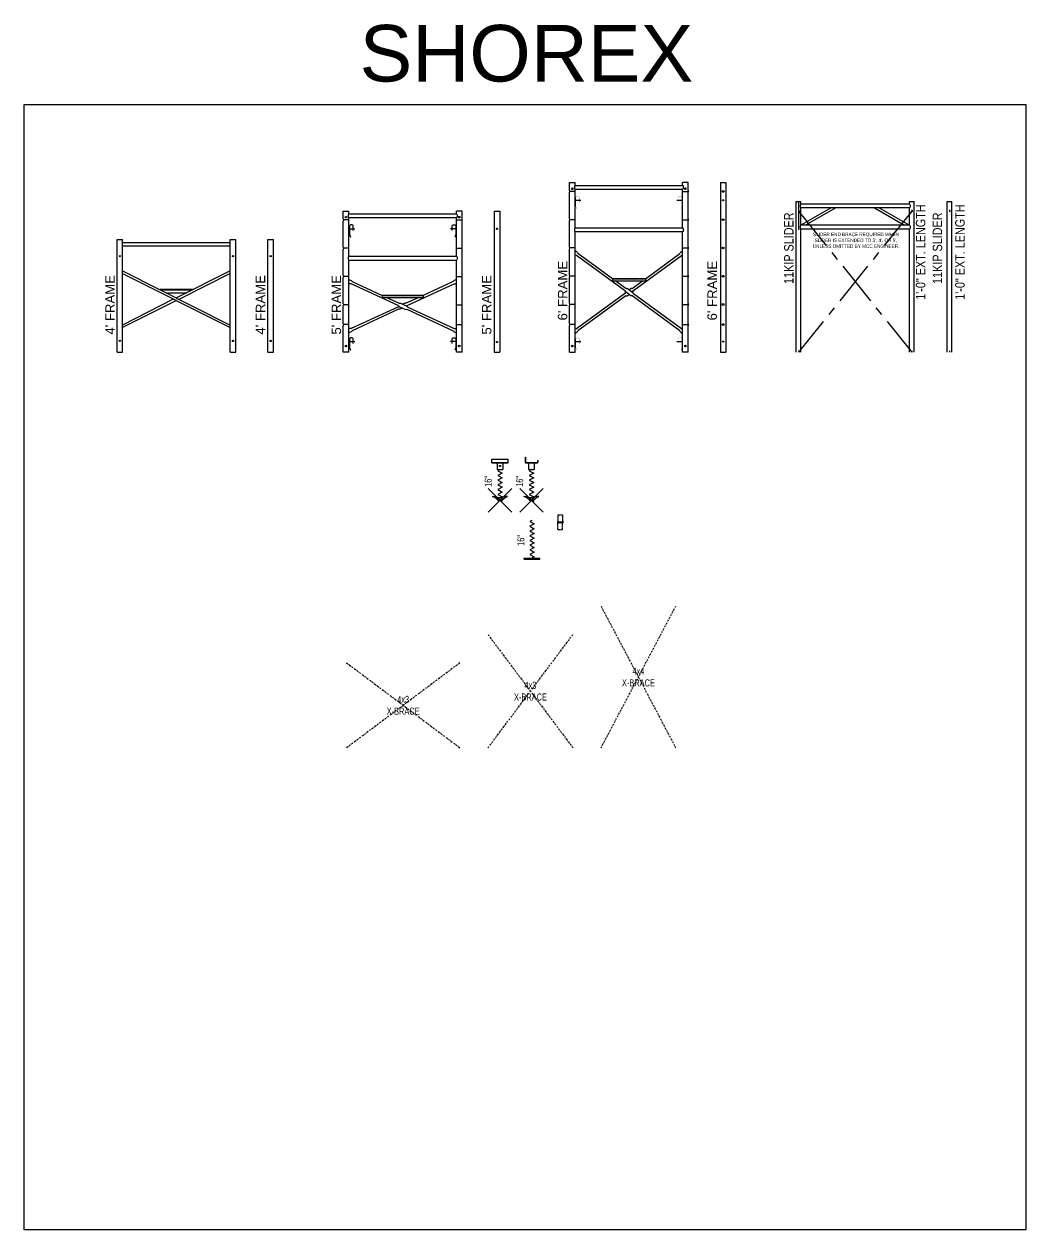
# Model space of a CAD drawing. Header units: inches. Extents: x 2832 to 8547, y -592 to 860.
# Drawn here: x 6928 to 7353, y 348 to 860 of the extents above; entities that cross this region are included whole.
import ezdxf

# ---------------------------------------------------------------- set-up
doc = ezdxf.new("R2010")
doc.units = ezdxf.units.IN
doc.header["$LTSCALE"] = 5
doc.header["$MEASUREMENT"] = 0
doc.header["$PDMODE"] = 3
doc.header["$PDSIZE"] = 5
for name, pattern in [('CENTER', [2, 1.25, -0.25, 0.25, -0.25]), ('DASHDOT', [1, 0.5, -0.25, 0, -0.25]), ('HIDDEN', [0.375, 0.25, -0.125])]:
    doc.linetypes.add(name, pattern=pattern)
doc.layers.add('BlueHidden', color=5, linetype='HIDDEN')
doc.layers.add('FORM', color=5, linetype='Continuous')
doc.layers.add('PAPER', color=50, linetype='Continuous', plot=False)
doc.styles.add('ARIAL Variable', font='arial.ttf', dxfattribs={"width": 0.75})
doc.styles.add('S', font='arial.ttf', dxfattribs={"height": 2})
doc.styles.add('VBA_txt', font='arial.ttf', dxfattribs={"height": 2})
doc.styles.add('VBA_txt_narrow', font='ARIALN.TTF', dxfattribs={"height": 2})
doc.dimstyles.new('outlines', dxfattribs={"dimscale": 0, "dimtxt": 2, "dimasz": 1.5, "dimexe": 1, "dimexo": 1, "dimgap": 0, "dimtad": 0, "dimdec": 4, "dimrnd": 0.125, "dimzin": 3, "dimdsep": 46, "dimlunit": 4, "dimtxsty": 'S', "dimblk": 'ARCHTICK', "dimcen": 0.0625, "dimclrd": 154, "dimclre": 153, "dimclrt": 154, "dimadec": 0, "dimazin": 0, "dimtfac": 1, "dimtdec": 4, "dimtofl": 0, "dimtmove": 0, "dimatfit": 3, "dimfxl": 1, "dimtolj": 1, "dimtzin": 0, "dimarcsym": 0})
doc.dimstyles.new('OUTLINES ANNO', dxfattribs={"dimtxt": 0.125, "dimasz": 0.125, "dimexe": 0.0625, "dimexo": 0.0625, "dimgap": 0, "dimtad": 0, "dimdec": 4, "dimrnd": 0.125, "dimzin": 3, "dimdsep": 46, "dimlunit": 4, "dimtxsty": 'ARIAL Variable', "dimblk": 'ARCHTICK', "dimcen": 0.03125, "dimclrd": 154, "dimclre": 153, "dimclrt": 154, "dimadec": 0, "dimazin": 0, "dimtfac": 1, "dimtdec": 4, "dimtofl": 0, "dimtmove": 0, "dimatfit": 3, "dimfxl": 1, "dimtolj": 1, "dimtzin": 0, "dimarcsym": 0})
doc.dimstyles.new('VBA_Dimstyle', dxfattribs={"dimtxt": 2, "dimasz": 1.5, "dimexe": 1, "dimexo": 1, "dimgap": 1, "dimtad": 0, "dimdec": 4, "dimrnd": 0.125, "dimzin": 3, "dimdsep": 46, "dimlunit": 4, "dimtxsty": 'VBA_txt', "dimblk": 'ARCHTICK', "dimcen": 0.09, "dimdle": 1, "dimclrd": 151, "dimclre": 150, "dimclrt": 150, "dimadec": 0, "dimazin": 0, "dimtfac": 1, "dimtdec": 4, "dimtofl": 0, "dimtmove": 0, "dimatfit": 3, "dimfxl": 1, "dimfrac": 1, "dimtolj": 1, "dimtzin": 0, "dimarcsym": 0})

# ---------------------------------------------------------------- blocks, each defined once
blk = doc.blocks.new('VBA_4FT_FRAME_11K_FV')
at = {"ltscale": 0.25}
for p, q in [((-1.19, 0), (-1.19, 47.88)), ((-1.19, 47.88), (1.19, 47.88)), ((1.19, 0), (1.19, 47.88)), ((1.19, 46.62), (46.81, 46.62)), ((46.81, 0), (46.81, 47.88)), ((46.81, 47.88), (49.19, 47.88)), ((49.19, 0), (49.19, 47.88)), ((1.19, 45.12), (46.81, 45.12)), ((1.19, 34.54), (46.81, 11.54)), ((1.19, 33.46), (46.81, 10.46)), ((46.81, 34.54), (24, 23.04)), ((46.81, 33.46), (25.35, 22.5)), ((17.13, 26.75), (30.87, 26.75)), ((17.13, 26.75), (17.13, 26.5)), ((17.13, 26.5), (30.87, 26.5)), ((30.87, 26.75), (30.87, 26.5)), ((22.65, 22.5), (1.19, 11.54)), ((24, 21.96), (1.19, 10.46)), ((19.61, 25.25), (28.39, 25.25)), ((-1.19, 0), (1.19, 0)), ((46.81, 0), (49.19, 0))]:
    blk.add_line(p, q, dxfattribs=at)
for centre in [(0, 40.81), (48, 40.81), (0, 4.81), (48, 4.81)]:
    blk.add_circle(centre, 0.25, dxfattribs=at)
at = {"insert": (-6.15, 7.5), "char_height": 4, "width": 48.25, "attachment_point": 1, "rotation": 90, "style": 'VBA_txt'}
blk.add_mtext("4' FRAME", dxfattribs=at)
blk = doc.blocks.new('VBA_4FT_FRAME_11K_SV')
at = {"ltscale": 0.25}
for p, q in [((-1.19, 0), (-1.19, 47.88)), ((-1.19, 47.88), (1.19, 47.88)), ((1.19, 0), (1.19, 47.88)), ((-1.19, 0), (1.19, 0))]:
    blk.add_line(p, q, dxfattribs=at)
for centre in [(0, 40.81), (0, 4.81)]:
    blk.add_circle(centre, 0.25, dxfattribs=at)
at = {"insert": (-6.34, 7.5), "char_height": 4, "width": 48.25, "attachment_point": 1, "rotation": 90, "style": 'VBA_txt'}
blk.add_mtext("4' FRAME", dxfattribs=at)
blk = doc.blocks.new('VBA_5FT_FRAME_11K_FV')
at = {"color": 0}
for p, q in [((-1.19, 59.87), (1.19, 59.87)), ((-1.19, 56.56), (-1.19, 59.87)), ((1.19, 58.75), (1.19, 59.87)), ((1.19, 58.75), (46.81, 58.75)), ((1.19, 57.12), (46.81, 57.12)), ((1.19, 40.75), (1.19, 57.12)), ((46.81, 58.75), (46.81, 59.87)), ((49.19, 59.87), (46.81, 59.87)), ((46.81, 40.75), (46.81, 57.12)), ((49.19, 56.56), (49.19, 59.87)), ((-1.19, 44.56), (-1.19, 55.81)), ((1.19, 56.19), (-1.13, 56.19)), ((46.81, 56.19), (49.13, 56.19)), ((49.19, 44.56), (49.19, 55.81)), ((-1.19, 32.56), (-1.19, 43.81)), ((1.19, 44.19), (-1.13, 44.19)), ((46.81, 44.19), (49.13, 44.19)), ((49.19, 32.56), (49.19, 43.81)), ((1.19, 40.75), (46.81, 40.75)), ((1.19, 39.12), (46.81, 39.12)), ((1.19, 0), (1.19, 39.12)), ((46.81, 0), (46.81, 39.12)), ((-1.19, 20.56), (-1.19, 31.81)), ((1.19, 32.19), (-1.13, 32.19)), ((46.81, 32.19), (49.13, 32.19)), ((49.19, 20.56), (49.19, 31.81)), ((15.28, 24.26), (15.28, 23.26)), ((15.28, 24.26), (32.72, 24.26)), ((15.28, 24.14), (32.72, 24.14)), ((15.28, 23.26), (32.72, 23.26)), ((32.72, 24.26), (32.72, 23.26)), ((-1.19, 12.13), (-1.19, 19.81)), ((1.19, 20.19), (-1.13, 20.19)), ((46.81, 20.19), (49.13, 20.19)), ((49.19, 12.13), (49.19, 19.81)), ((-1.19, 0), (-1.19, 11.38)), ((1.19, 11.75), (-1.13, 11.75)), ((46.81, 11.75), (49.13, 11.75)), ((49.19, 0), (49.19, 11.38)), ((1.19, 0), (-1.19, 0)), ((49.19, 0), (46.81, 0))]:
    blk.add_line(p, q, dxfattribs=at)
for points in [[(1.19, 52.44), (3.69, 52.44)], [(46.81, 52.44), (44.31, 52.44)], [(1.19, 30.9), (2.18, 30.44), (2.53, 30.01), (15.28, 24.14)], [(46.81, 30.9), (45.82, 30.44), (45.47, 30.01), (32.72, 24.14)], [(22.09, 19.9), (2.11, 29.1), (1.55, 29.08), (1.19, 29.25)], [(25.7, 19.62), (25.93, 19.91), (45.89, 29.1), (46.45, 29.08), (46.81, 29.25)], [(17.18, 23.26), (22.5, 20.81), (23.06, 20.83), (25.79, 19.58), (26.14, 19.14), (45.89, 10.05), (46.45, 10.07), (46.81, 9.9)], [(30.82, 23.26), (25.51, 20.82), (24.96, 20.84), (24, 20.4)], [(22.31, 19.62), (22.23, 19.59), (21.88, 19.15), (2.11, 10.05), (1.55, 10.07), (1.19, 9.9)], [(24, 18.75), (22.86, 18.22), (22.3, 18.24), (2.53, 9.14), (2.18, 8.71), (1.19, 8.25)], [(22.09, 19.9), (22.44, 19.47), (25.16, 18.21), (25.72, 18.23), (45.47, 9.14), (45.82, 8.71), (46.81, 8.25)], [(1.19, 4.5), (3.69, 4.5)], [(46.81, 4.5), (44.31, 4.5)]]:
    blk.add_lwpolyline(points, dxfattribs=at)
for points in [[(3.02, 51.63), (3.02, 53.34, 1), (1.44, 53.34), (1.44, 49.94), (1.88, 48.89)], [(44.98, 51.63), (44.98, 53.34, -1), (46.56, 53.34), (46.56, 49.94), (46.12, 48.89)], [(3.02, 3.69), (3.02, 5.4, 1), (1.44, 5.4), (1.44, 2), (1.88, 0.95)], [(44.98, 3.69), (44.98, 5.4, -1), (46.56, 5.4), (46.56, 2), (46.12, 0.95)]]:
    blk.add_lwpolyline(points, format="xyb", dxfattribs=at)
for centre in [(-0.01, 57.31), (47.99, 57.31), (-0.01, 2.62), (47.99, 2.62)]:
    blk.add_circle(centre, 0.335, dxfattribs=at)
at = {"color": 0, "extrusion": (0, 0, -1)}
for centre, major_axis, ratio in [((-1.19, 56.19), (0, 0.375), 0.162041), ((46.81, 57.94), (0, 0.812), 0.395661), ((-1.19, 44.19), (0, 0.375), 0.162041), ((46.81, 39.94), (0, 0.812), 0.395661), ((-1.19, 32.19), (0, 0.375), 0.162041), ((-1.19, 20.19), (0, 0.375), 0.162041), ((-1.19, 11.75), (0, 0.375), 0.162041)]:
    blk.add_ellipse(centre, major_axis=major_axis, ratio=ratio, start_param=0, end_param=3.141593, dxfattribs=at)
at = {"color": 0}
for centre, major_axis, ratio in [((1.19, 57.94), (0, 0.812), 0.395661), ((49.19, 56.19), (0, 0.375), 0.162041), ((49.19, 44.19), (0, 0.375), 0.162041), ((1.19, 39.94), (0, 0.812), 0.395661), ((49.19, 32.19), (0, 0.375), 0.162041), ((49.19, 20.19), (0, 0.375), 0.162041), ((49.19, 11.75), (0, 0.375), 0.162041)]:
    blk.add_ellipse(centre, major_axis=major_axis, ratio=ratio, start_param=0, end_param=3.141593, dxfattribs=at)
at = {"color": 0, "insert": (-6.13, 7.5), "char_height": 4, "width": 48.25, "attachment_point": 1, "rotation": 90, "style": 'VBA_txt'}
blk.add_mtext("5' FRAME", dxfattribs=at)
blk = doc.blocks.new('VBA_5FT_FRAME_11K_SV')
at = {"color": 0, "ltscale": 0.25}
for p, q in [((-1.19, 59.88), (-1.19, 0)), ((-1.19, 59.88), (1.19, 59.88)), ((1.19, 59.88), (1.19, 0)), ((-1.19, 0), (1.19, 0))]:
    blk.add_line(p, q, dxfattribs=at)
for centre in [(0, 52.38), (0, 4.38)]:
    blk.add_circle(centre, 0.25, dxfattribs=at)
at = {"color": 0, "insert": (-6.34, 7.5), "char_height": 4, "width": 48.25, "attachment_point": 1, "rotation": 90, "style": 'VBA_txt'}
blk.add_mtext("5' FRAME", dxfattribs=at)
blk = doc.blocks.new('VBA_6FT_FRAME_11K_FV')
at = {"color": 0}
for p, q in [((-1.19, 68.62), (-1.19, 72)), ((-1.19, 72), (1.19, 72)), ((1.19, 70.81), (1.19, 72)), ((46.81, 70.81), (46.81, 72)), ((49.19, 72), (46.81, 72)), ((49.19, 68.62), (49.19, 72)), ((-1.19, 56.62), (-1.19, 67.87)), ((1.19, 68.25), (-1.13, 68.25)), ((1.19, 70.81), (46.81, 70.81)), ((1.19, 52.81), (1.19, 69.19)), ((1.19, 69.19), (46.81, 69.19)), ((46.81, 52.81), (46.81, 69.19)), ((46.81, 68.25), (49.13, 68.25)), ((49.19, 56.62), (49.19, 67.87)), ((-1.19, 44.62), (-1.19, 55.87)), ((1.19, 56.25), (-1.13, 56.25)), ((1.19, 52.81), (46.81, 52.81)), ((1.19, 0), (1.19, 51.19)), ((1.19, 51.19), (46.81, 51.19)), ((46.81, 56.25), (49.13, 56.25)), ((46.81, 0), (46.81, 51.19)), ((49.19, 44.62), (49.19, 55.87)), ((-1.19, 32.62), (-1.19, 43.87)), ((1.19, 44.25), (-1.13, 44.25)), ((2.07, 42.42), (1.19, 43.06)), ((1.74, 41.11), (1.19, 41.2)), ((22.09, 26.27), (1.74, 41.11)), ((2.07, 42.42), (2.33, 41.92)), ((17, 31.22), (2.33, 41.92)), ((25.91, 26.27), (46.26, 41.11)), ((31, 31.22), (45.67, 41.92)), ((45.93, 42.42), (45.67, 41.92)), ((45.93, 42.42), (46.81, 43.06)), ((46.26, 41.11), (46.81, 41.2)), ((46.81, 44.25), (49.13, 44.25)), ((49.19, 32.62), (49.19, 43.87)), ((-1.19, 20.62), (-1.19, 31.87)), ((1.19, 32.25), (-1.13, 32.25)), ((17, 31.35), (17, 30.35)), ((17, 31.35), (31, 31.35)), ((31, 31.35), (31, 30.35)), ((46.81, 32.25), (49.13, 32.25)), ((49.19, 20.62), (49.19, 31.87)), ((17, 30.35), (31, 30.35)), ((22.68, 27.08), (18.2, 30.35)), ((22.09, 26.27), (22.35, 25.78)), ((24.77, 24.01), (22.35, 25.78)), ((22.68, 27.08), (23.23, 26.99)), ((25.65, 25.22), (23.23, 26.99)), ((24, 26.43), (24.77, 26.99)), ((25.32, 27.08), (24.77, 26.99)), ((25.27, 25.5), (25.65, 25.78)), ((25.32, 27.08), (29.8, 30.35)), ((25.65, 25.78), (25.91, 26.27)), ((22.09, 24.73), (1.74, 9.89)), ((22.68, 23.92), (2.33, 9.08)), ((22.35, 25.22), (22.09, 24.73)), ((22.35, 25.22), (22.73, 25.5)), ((22.68, 23.92), (23.23, 24.01)), ((23.23, 24.01), (24, 24.57)), ((25.32, 23.92), (24.77, 24.01)), ((45.67, 9.08), (25.32, 23.92)), ((25.65, 25.22), (25.91, 24.73)), ((46.26, 9.89), (25.91, 24.73)), ((-1.19, 12.12), (-1.19, 19.87)), ((1.19, 20.25), (-1.13, 20.25)), ((46.81, 20.25), (49.13, 20.25)), ((49.19, 12.12), (49.19, 19.87)), ((-1.19, 0), (-1.19, 11.37)), ((1.19, 11.75), (-1.13, 11.75)), ((46.81, 11.75), (49.13, 11.75)), ((49.19, 0), (49.19, 11.37)), ((1.74, 9.89), (1.19, 9.8)), ((2.07, 8.58), (1.19, 7.94)), ((2.07, 8.58), (2.33, 9.08)), ((45.93, 8.58), (45.67, 9.08)), ((45.93, 8.58), (46.81, 7.94)), ((46.26, 9.89), (46.81, 9.8)), ((-1.19, 0), (1.19, 0)), ((49.19, 0), (46.81, 0))]:
    blk.add_line(p, q, dxfattribs=at)
at = {"color": 0, "linetype": 'HIDDEN', "ltscale": 0.25}
blk.add_line((17, 31.22), (31, 31.22), dxfattribs=at)
at = {"color": 0, "const_width": 0.5}
for points in [[(1.19, 64.5), (3.69, 64.5)], [(46.81, 64.5), (44.31, 64.5)], [(1.19, 4.5), (3.69, 4.5)], [(46.81, 4.5), (44.31, 4.5)]]:
    blk.add_lwpolyline(points, dxfattribs=at)
at = {"color": 0, "const_width": 0.1}
for points in [[(3.02, 63.69), (3.02, 65.4, 1), (1.44, 65.4), (1.44, 62), (1.88, 60.95)], [(44.98, 63.69), (44.98, 65.4, -1), (46.56, 65.4), (46.56, 62), (46.12, 60.95)], [(3.02, 3.69), (3.02, 5.4, 1), (1.44, 5.4), (1.44, 2), (1.88, 0.95)], [(44.98, 3.69), (44.98, 5.4, -1), (46.56, 5.4), (46.56, 2), (46.12, 0.95)]]:
    blk.add_lwpolyline(points, format="xyb", dxfattribs=at)
at = {"color": 0}
for centre in [(-0.01, 69.37), (47.99, 69.37), (-0.01, 2.62), (47.99, 2.62)]:
    blk.add_circle(centre, 0.335, dxfattribs=at)
at = {"color": 0, "extrusion": (0, 0, -1)}
for centre, major_axis, ratio in [((-1.19, 68.25), (0, 0.375), 0.162041), ((46.81, 70), (0, 0.812), 0.395661), ((-1.19, 56.25), (0, 0.375), 0.162041), ((46.81, 52), (0, 0.812), 0.395661), ((-1.19, 44.25), (0, 0.375), 0.162041), ((-1.19, 32.25), (0, 0.375), 0.162041), ((-1.19, 20.25), (0, 0.375), 0.162041), ((-1.19, 11.75), (0, 0.375), 0.162041)]:
    blk.add_ellipse(centre, major_axis=major_axis, ratio=ratio, start_param=0, end_param=3.141593, dxfattribs=at)
at = {"color": 0}
for centre, major_axis, ratio, start_param, end_param in [((1.19, 70), (0, 0.812), 0.395661, 0, 3.141593), ((49.19, 68.25), (0, 0.375), 0.162041, 0, 3.141593), ((49.19, 56.25), (0, 0.375), 0.162041, 0, 3.141593), ((1.19, 52), (0, 0.812), 0.395661, 0, 3.141593), ((49.19, 44.25), (0, 0.375), 0.162041, 0, 3.141593), ((49.19, 32.25), (0, 0.375), 0.162041, 0, 3.141593), ((49.19, 20.25), (0, 0.375), 0.162041, 0, 3.141593), ((49.19, 11.75), (0, -0.375), 0.162041, 3.141593, 6.283185)]:
    blk.add_ellipse(centre, major_axis=major_axis, ratio=ratio, start_param=start_param, end_param=end_param, dxfattribs=at)
at = {"color": 0, "insert": (-6.15, 13.5), "char_height": 4, "width": 48.25, "attachment_point": 1, "rotation": 90, "style": 'VBA_txt'}
blk.add_mtext("6' FRAME", dxfattribs=at)
blk = doc.blocks.new('VBA_6FT_FRAME_11K_SV')
at = {"ltscale": 0.25}
h = blk.add_hatch(color=0, dxfattribs=at)
edge = h.paths.add_edge_path()
edge.add_arc((0, 64.5), 0.25, 0, 360)
h = blk.add_hatch(color=0, dxfattribs=at)
edge = h.paths.add_edge_path()
edge.add_arc((0, 4.5), 0.25, 0, 360)
at = {"color": 0, "ltscale": 0.25}
for p, q in [((-1.19, 72), (-1.19, 0)), ((-1.19, 72), (1.19, 72)), ((1.19, 72), (1.19, 0)), ((-1.19, 0), (1.19, 0))]:
    blk.add_line(p, q, dxfattribs=at)
for centre, radius in [((0, 68.25), 0.375), ((0, 64.5), 0.25), ((0, 56.25), 0.375), ((0, 44.25), 0.375), ((0, 32.25), 0.375), ((0, 20.25), 0.375), ((0, 11.75), 0.375), ((0, 4.5), 0.25)]:
    blk.add_circle(centre, radius, dxfattribs=at)
at = {"color": 0, "insert": (-6.67, 13.5), "char_height": 4, "width": 48.25, "attachment_point": 1, "rotation": 90, "style": 'VBA_txt'}
blk.add_mtext("6' FRAME", dxfattribs=at)
blk = doc.blocks.new('*D730')
at = {"layer": 'DEFPOINTS', "color": 0, "transparency": 16777216}
for p in [(-8.79, 12), (0, 12), (0, -52)]:
    blk.add_point(p, dxfattribs=at)
at = {"layer": 'PAPER', "color": 2, "transparency": 16777216, "insert": (-8.79, -19.54), "char_height": 0.0625, "attachment_point": 5, "rotation": 90, "style": 'ARIAL Variable'}
blk.add_mtext('\\A1;{\\H0.1875x;5\'-4"}', dxfattribs=at)
blk = doc.blocks.new('_None')
blk = doc.blocks.new('*D749')
at = {"layer": 'DEFPOINTS', "color": 0, "transparency": 16777216}
for p in [(-1, 12), (50.52, 12), (0, 0)]:
    blk.add_point(p, dxfattribs=at)
at = {"layer": 'PAPER', "transparency": 16777216, "insert": (50.52, 6), "char_height": 2, "attachment_point": 5, "rotation": 90, "style": 'ARIAL Variable'}
blk.add_mtext('\\A1;{\\H0.0078125x;\\W0.55;1\'-0"\\H24x; }', dxfattribs=at)
blk = doc.blocks.new('*D751')
at = {"layer": 'DEFPOINTS', "color": 0, "transparency": 16777216}
for p in [(1, 12), (0, 0), (1.64, 0)]:
    blk.add_point(p, dxfattribs=at)
at = {"layer": 'PAPER', "color": 2, "transparency": 16777216, "insert": (1.64, 6), "char_height": 0.125, "attachment_point": 5, "rotation": 90, "style": 'ARIAL Variable'}
blk.add_mtext('\\A1;1\'-0"', dxfattribs=at)
blk = doc.blocks.new('_ARCHTICK')
at = {"color": 0, "linetype": 'ByBlock', "ltscale": 0.25, "const_width": 0.15}
blk.add_lwpolyline([(-0.5, -0.5), (0.5, 0.5)], dxfattribs=at)
blk = doc.blocks.new('VBA_FRAME_COUPLER')
at = {"color": 0, "ltscale": 0.25}
for p, q in [((-1.1875, 0.25), (1.1875, 0.25)), ((-1.1875, 0.25), (-1.1875, 0)), ((-1.1875, 0), (1.1875, 0)), ((1.1875, 0.25), (1.1875, 0))]:
    blk.add_line(p, q, dxfattribs=at)
at = {"color": 7, "linetype": 'HIDDEN', "ltscale": 0.1}
for p, q in [((-1, 3.25), (1, 3.25)), ((-1, 3.25), (-1, 0.25)), ((1, 3.25), (1, 0.25)), ((-1, -3), (-1, 0)), ((-1, -3), (1, -3)), ((1, -3), (1, 0))]:
    blk.add_line(p, q, dxfattribs=at)
blk = doc.blocks.new('*D781')
at = {"layer": 'DEFPOINTS', "color": 0, "transparency": 16777216}
for p in [(0, 0), (-4.69, 0), (0, -16)]:
    blk.add_point(p, dxfattribs=at)
at = {"color": 5, "transparency": 16777216, "insert": (-4.69, -8), "char_height": 2, "attachment_point": 5, "rotation": 90, "style": 'VBA_txt'}
blk.add_mtext('\\A1;{\\H1.5x;\\W0.75;16"}', dxfattribs=at)
blk = doc.blocks.new('*U746')
at = {"color": 0, "linetype": 'DASHDOT', "ltscale": 0.25}
for points in [[(0, 0), (36, 48)], [(0, 48), (36, 0)]]:
    blk.add_lwpolyline(points, dxfattribs=at)
at = {"color": 0, "transparency": 33554585, "insert": (18, 24), "char_height": 3, "attachment_point": 5, "style": 'ARIAL Variable'}
blk.add_mtext_dynamic_manual_height_columns('4x3\\PX-BRACE', width=19.77, gutter_width=0.625, heights=[0], dxfattribs=at)
blk = doc.blocks.new('*U747')
at = {"color": 0, "linetype": 'DASHDOT', "ltscale": 0.25}
for points in [[(0, 0), (31.625, 60)], [(0, 60), (31.625, 0)]]:
    blk.add_lwpolyline(points, dxfattribs=at)
at = {"color": 0, "transparency": 33554585, "insert": (15.8125, 30), "char_height": 3, "attachment_point": 5, "style": 'ARIAL Variable'}
blk.add_mtext_dynamic_manual_height_columns('4x4\\PX-BRACE', width=19.770044, gutter_width=0.625, heights=[0], dxfattribs=at)
blk = doc.blocks.new('*U783')
at = {"color": 0, "linetype": 'DASHDOT', "ltscale": 0.25}
for p, q in [((48, 36), (0, 0)), ((0, 36), (48, 0))]:
    blk.add_line(p, q, dxfattribs=at)
at = {"color": 0, "transparency": 33554585, "insert": (24, 18), "char_height": 3, "attachment_point": 5, "style": 'ARIAL Variable'}
blk.add_mtext_dynamic_manual_height_columns('4x3\\PX-BRACE', width=19.77, gutter_width=0.625, heights=[0], dxfattribs=at)
blk = doc.blocks.new('*D761')
at = {"layer": 'DEFPOINTS', "color": 0, "transparency": 16777216}
for p in [(-3.5, 16.01), (-1.02, 0), (-5, 0)]:
    blk.add_point(p, dxfattribs=at)
at = {"color": 5, "transparency": 16777216, "insert": (-5, 8.01), "char_height": 2, "attachment_point": 5, "rotation": 90, "style": 'VBA_txt'}
blk.add_mtext('\\A1;{\\H1.5x;\\W0.75;16"}', dxfattribs=at)
blk = doc.blocks.new('*D771')
at = {"layer": 'DEFPOINTS', "color": 0, "transparency": 16777216}
for p in [(-2.38, 16.01), (-1.02, 0), (-5, 0)]:
    blk.add_point(p, dxfattribs=at)
at = {"color": 5, "transparency": 16777216, "insert": (-5, 8.01), "char_height": 2, "attachment_point": 5, "rotation": 90, "style": 'VBA_txt'}
blk.add_mtext('\\A1;{\\H1.5x;\\W0.75;16"}', dxfattribs=at)
blk = doc.blocks.new('*U748')
at = {"color": 0, "ltscale": 0.25}
for p, q in [((-1, -52), (-1, 12)), ((-1, 12), (1, 12)), ((-1, 12), (1, 12)), ((-1, 12), (1, 12)), ((1, 10.875), (1, 12)), ((47, 10.875), (1, 10.875)), ((47, 12), (49, 12)), ((47, 10.875), (47, 12)), ((49, -52), (49, 12)), ((0, 8.40907), (0, 7.875)), ((0, 7.875), (0.5, 7.875)), ((13.77387, 9.25), (1, 1.875)), ((47, 9.25), (1, 9.25)), ((1, 1.875), (1, 9.25)), ((15.77387, 9.25), (3, 1.875)), ((32.22613, 9.25), (45, 1.875)), ((34.22613, 9.25), (47, 1.875)), ((47, 1.875), (47, 9.25)), ((48, 8.40907), (48, 7.875)), ((48, 7.875), (48.5, 7.875)), ((47, 1.875), (1, 1.875)), ((1, -52), (1, 0.25)), ((47, 0.25), (1, 0.25)), ((47, -52), (47, 0.25)), ((0, -51.45211), (0, -52)), ((48, -51.45211), (48, -52))]:
    blk.add_line(p, q, dxfattribs=at)
at = {"color": 0, "linetype": 'CENTER', "ltscale": 3}
for p, q in [((48, 7.875), (0, -52)), ((0, 7.875), (48, -52))]:
    blk.add_line(p, q, dxfattribs=at)
at = {"color": 0}
for centre in [(1, 10.0625), (1, 1.0625)]:
    blk.add_ellipse(centre, major_axis=(0, 0.8125), ratio=0.395661041, start_param=0, end_param=3.141592654, dxfattribs=at)
at = {"color": 0, "extrusion": (0, 0, -1)}
for centre in [(47, 10.0625), (47, 1.0625)]:
    blk.add_ellipse(centre, major_axis=(0, 0.8125), ratio=0.395661041, start_param=0, end_param=3.141592654, dxfattribs=at)
at = {"layer": 'PAPER', "color": 0}
blk.add_line((0, 12), (0, 0), dxfattribs=at)
at = {"color": 0, "insert": (49.7659, -31), "char_height": 4, "attachment_point": 1, "rotation": 90, "style": 'VBA_txt_narrow'}
blk.add_mtext_dynamic_manual_height_columns('\\pxt3; 1\'-0" EXT. LENGTH', width=41.3757639, gutter_width=0.625, heights=[0], dxfattribs=at)
at = {"color": 0, "insert": (-6.15102, -23), "char_height": 4, "width": 41.5270577, "attachment_point": 1, "rotation": 90, "style": 'VBA_txt_narrow'}
blk.add_mtext('11KIP SLIDER', dxfattribs=at)
at = {"color": 0, "insert": (9.63967, -1.23008), "char_height": 1.5, "attachment_point": 1, "style": 'ARIAL Variable'}
blk.add_mtext_dynamic_manual_height_columns("\\pxqc;SLIDER END BRACE REQUIRED WHEN SLIDER IS EXTENDED TO 3', 4', OR 5', UNLESS OMITTED BY MCC ENGINEER.", width=29.5229924, gutter_width=0.625, heights=[0], dxfattribs=at)
at = {"layer": 'PAPER', "color": 0}
for base, p1, p2, text, override, picture, middle, dimtype in [((-8.79129, 12), (0, -52), (0, 12), '{\\H0.1875x;<>}', {"dimtxt": 0.0625, "dimtxsty": 'ARIAL Variable', "dimblk1": 'None', "dimblk2": 'None', "dimsah": 1, "dimse1": 1, "dimse2": 1, "dimsd1": 1, "dimsd2": 1, "dimclrd": 2, "dimclre": 256, "dimclrt": 2, "dimlwd": 0}, '*D730', (-8.79129, -19.54178), 128), ((50.51962, 12), (0, 0), (-1, 12), '{\\H0.0078125x;\\W0.55;<>\\H24x; }', {"dimscale": 1, "dimjust": 2, "dimtoh": 1, "dimtxsty": 'ARIAL Variable', "dimblk1": 'None', "dimblk2": 'None', "dimsah": 1, "dimse1": 1, "dimse2": 1, "dimsd1": 1, "dimsd2": 1, "dimclrd": 256, "dimclrt": 256}, '*D749', (50.51962, 6), 160)]:
    dim = blk.add_linear_dim(base=base, p1=p1, p2=p2, angle=90, text=text, dimstyle='outlines', override=override, dxfattribs=at)
    dim.commit()
    dim.dimension.update_dxf_attribs({"geometry": picture, "text_midpoint": middle, "dimtype": dimtype})
blk = doc.blocks.new('*U750')
at = {"color": 0, "ltscale": 0.25}
for p, q in [((-1, -52), (-1, 12)), ((-1, 12), (1, 12)), ((-1, 12), (1, 12)), ((-1, 12), (1, 12)), ((1, -52), (1, 12)), ((0, 8.40907), (0, 7.875)), ((0, 7.875), (0.5, 7.875)), ((0, -51.45211), (0, -52))]:
    blk.add_line(p, q, dxfattribs=at)
at = {"color": 0, "insert": (2.46602, -31), "char_height": 4, "attachment_point": 1, "rotation": 90, "style": 'VBA_txt_narrow'}
blk.add_mtext_dynamic_manual_height_columns('\\pxt3; 1\'-0" EXT. LENGTH', width=42.3477653, gutter_width=0.625, heights=[0], dxfattribs=at)
at = {"color": 0, "insert": (-7.09472, -23), "char_height": 4, "width": 30.8239922, "attachment_point": 1, "rotation": 90, "style": 'VBA_txt_narrow'}
blk.add_mtext('11KIP SLIDER', dxfattribs=at)
at = {"layer": 'PAPER'}
dim = blk.add_linear_dim(base=(1.63645, 0), p1=(1, 12), p2=(0, 0), angle=90, dimstyle='OUTLINES ANNO', override={"dimse1": 1, "dimse2": 1, "dimsd1": 1, "dimsd2": 1, "dimclrt": 2}, dxfattribs=at)
dim.commit()
dim.dimension.update_dxf_attribs({"geometry": '*D751', "text_midpoint": (1.63645, 6)})
blk = doc.blocks.new('*U780')
at = {"color": 0, "ltscale": 0.25}
for p, q in [((0, 0.5), (-0.95, 0)), ((-0.95, 0), (0.95, -1)), ((0.95, -1), (-0.95, -2)), ((-0.95, -2), (0.95, -3)), ((0.95, -3), (-0.95, -4)), ((-0.95, -4), (0.95, -5)), ((0.95, -5), (-0.95, -6)), ((-0.95, -6), (0.95, -7)), ((0.95, -7), (-0.95, -8)), ((-0.95, -8), (0.95, -9)), ((0.95, -9), (-0.95, -10)), ((-0.95, -10), (0.95, -11)), ((0.95, -11), (-0.95, -12)), ((-0.95, -12), (0.95, -13)), ((0.95, -13), (-0.95, -14)), ((-0.95, -14), (0.95, -15)), ((0.95, -15), (0, -15.5)), ((-3.3125, -16), (-3.3125, -15.5)), ((-3.3125, -15.5), (3.3125, -15.5)), ((-3.3125, -16), (3.3125, -16)), ((3.3125, -16), (3.3125, -15.5))]:
    blk.add_line(p, q, dxfattribs=at)
at = {"color": 0}
dim = blk.add_linear_dim(base=(-4.69282, 0), p1=(0, -16), p2=(0, 0), angle=90, text='{\\H1.5x;\\W0.75;<>}', dimstyle='outlines', override={"dimscale": 1, "dimtxt": 3, "dimlunit": 5, "dimpost": '"', "dimtxsty": 'VBA_txt', "dimblk1": 'None', "dimblk2": 'None', "dimsah": 1, "dimse1": 1, "dimse2": 1, "dimsd1": 1, "dimsd2": 1, "dimclrt": 5, "dimtmove": 2}, dxfattribs=at)
dim.commit()
dim.dimension.update_dxf_attribs({"geometry": '*D781', "text_midpoint": (-4.69282, -8)})
blk = doc.blocks.new('*U760')
h = blk.add_hatch(color=0)
h.dxf.hatch_style = 1
edge = h.paths.add_edge_path()
edge.add_line((-0.75, 1.1927), (-2.0678, 1.6655))
edge.add_ellipse((-2.2366, 1.1949), major_axis=(-0.3536, 0.3536), ratio=1, start_angle=295.26311, end_angle=318.663085)
edge.add_line((-2.2686, 1.6939), (-3.1365, 1.6383))
edge.add_ellipse((-3.137, 1.5785), major_axis=(-0.0423, -0.0423), ratio=1, start_angle=224.518312, end_angle=360.724978)
edge.add_line((-3.1788, 1.5357), (-2.0981, 1.1797))
edge.add_ellipse((-2.3196, 0.7262), major_axis=(-0.3536, -0.3536), ratio=1, start_angle=183.366461, end_angle=206.766436, ccw=False)
edge.add_line((-1.9874, 1.0999), (-0.9767, 0.2015))
edge.add_line((-0.9767, 0.2015), (-1.0227, 0))
edge.add_line((-1.0227, 0), (1.0227, 0))
edge.add_line((1.0227, 0), (0.9767, 0.2015))
edge.add_line((0.9767, 0.2015), (2.0387, 1.1455))
edge.add_ellipse((2.3196, 0.7262), major_axis=(-0.3536, 0.3536), ratio=1, start_angle=333.233564, end_angle=356.633539, ccw=False)
edge.add_line((2.1632, 1.2011), (3.1788, 1.5357))
edge.add_ellipse((3.137, 1.5785), major_axis=(-0.0423, 0.0423), ratio=1, start_angle=179.275022, end_angle=315.481688)
edge.add_line((3.1365, 1.6383), (2.2686, 1.6939))
edge.add_ellipse((2.2366, 1.1949), major_axis=(-0.3536, -0.3536), ratio=1, start_angle=221.336915, end_angle=244.73689)
edge.add_line((2.0678, 1.6655), (0.75, 1.1927))
edge.add_line((0.75, 1.1927), (-0.75, 1.1927))
at = {"ltscale": 0.25}
for p, q in [((-3.5, 17.513), (3.5, 17.513)), ((-3.5, 15.8255), (-3.5, 17.513)), ((-3.5, 15.8255), (3.5, 15.8255)), ((-1.1875, 16.013), (-1.1875, 13.013)), ((1.1875, 16.013), (1.1875, 13.013)), ((3.5, 15.8255), (3.5, 17.513)), ((-1.1875, 13.013), (1.1875, 13.013)), ((0, 13.013), (-0.951, 12.5125)), ((-0.951, 12.5125), (0.951, 11.5115)), ((0.951, 11.5115), (-0.951, 10.5105)), ((-0.951, 10.5105), (0.951, 9.5095)), ((0.951, 9.5095), (-0.951, 8.5085)), ((-0.951, 8.5085), (0.951, 7.5075)), ((0.951, 7.5075), (-0.951, 6.5065)), ((-0.951, 6.5065), (0.951, 5.5055)), ((0.951, 5.5055), (-0.951, 4.5045)), ((-0.951, 4.5045), (0.951, 3.5035)), ((0.951, 3.5035), (-0.951, 2.5025)), ((-0.951, 2.5025), (0.951, 1.5015)), ((0.951, 1.5015), (-0.951, 0.5005)), ((-0.951, 0.5005), (0.951, -0.5005))]:
    blk.add_line(p, q, dxfattribs=at)
blk.add_line((-3.5, 16.013), (3.5, 16.013))
at = {"color": 0}
for p, q in [((-2.1632, 1.2011), (-3.1788, 1.5357)), ((-3.1365, 1.6383), (-2.2686, 1.6939)), ((-2.0678, 1.6655), (-0.75, 1.1927)), ((-0.9767, 0.2015), (-1.9874, 1.0999)), ((-0.9767, 0.2015), (-1.0227, 0)), ((-1.0227, 0), (1.0227, 0)), ((-0.75, 1.1927), (0.75, 1.1927)), ((2.0678, 1.6655), (0.75, 1.1927)), ((0.9767, 0.2015), (1.9874, 1.0999)), ((0.9767, 0.2015), (1.0227, 0)), ((2.1632, 1.2011), (3.1788, 1.5357)), ((3.1365, 1.6383), (2.2686, 1.6939))]:
    blk.add_line(p, q, dxfattribs=at)
at = {"ltscale": 0.25}
blk.add_circle((0, 14.513), 0.25, dxfattribs=at)
at = {"color": 0}
for centre, major_axis, start_param, end_param in [((-3.137, 1.5785), (-0.0423, -0.0423), 3.91858378, 6.29583856), ((-2.2366, 1.1949), (-0.3536, 0.3536), 5.15331343, 5.56172004), ((-2.3196, 0.7262), (-0.3536, -0.3536), 3.20034848, 3.60875509), ((2.3196, 0.7262), (-0.3536, 0.3536), 5.81602287, 6.22442948), ((2.2366, 1.1949), (-0.3536, -0.3536), 3.86305792, 4.27146453), ((3.137, 1.5785), (-0.0423, 0.0423), 3.1289394, 5.50619418)]:
    blk.add_ellipse(centre, major_axis=major_axis, ratio=1, start_param=start_param, end_param=end_param, dxfattribs=at)
blk.add_point((0, 0))
at = {"color": 5}
dim = blk.add_linear_dim(base=(-5, 0), p1=(-3.5, 16.013), p2=(-1.0227, 0), angle=90, text='{\\H1.5x;\\W0.75;<>}', dimstyle='VBA_Dimstyle', override={"dimtxt": 3, "dimasz": 0, "dimgap": 0, "dimdec": 3, "dimlunit": 5, "dimpost": '"', "dimblk1": 'None', "dimblk2": 'None', "dimsah": 1, "dimse1": 1, "dimse2": 1, "dimsd1": 1, "dimsd2": 1, "dimclrt": 5, "dimtofl": 1, "dimtmove": 2, "dimfrac": 0}, dxfattribs=at)
dim.commit()
dim.dimension.update_dxf_attribs({"geometry": '*D761', "text_midpoint": (-5, 8.0065)})
blk = doc.blocks.new('*U769')
h = blk.add_hatch(color=0)
h.dxf.hatch_style = 1
edge = h.paths.add_edge_path()
edge.add_line((-0.75, 1.1927), (-2.0678, 1.6655))
edge.add_ellipse((-2.2366, 1.1949), major_axis=(-0.3536, 0.3536), ratio=1, start_angle=295.26311, end_angle=318.663085)
edge.add_line((-2.2686, 1.6939), (-3.1365, 1.6383))
edge.add_ellipse((-3.137, 1.5785), major_axis=(-0.0423, -0.0423), ratio=1, start_angle=224.518312, end_angle=360.724978)
edge.add_line((-3.1788, 1.5357), (-2.0981, 1.1797))
edge.add_ellipse((-2.3196, 0.7262), major_axis=(-0.3536, -0.3536), ratio=1, start_angle=183.366461, end_angle=206.766436, ccw=False)
edge.add_line((-1.9874, 1.0999), (-0.9767, 0.2015))
edge.add_line((-0.9767, 0.2015), (-1.0227, 0))
edge.add_line((-1.0227, 0), (1.0227, 0))
edge.add_line((1.0227, 0), (0.9767, 0.2015))
edge.add_line((0.9767, 0.2015), (2.0387, 1.1455))
edge.add_ellipse((2.3196, 0.7262), major_axis=(-0.3536, 0.3536), ratio=1, start_angle=333.233564, end_angle=356.633539, ccw=False)
edge.add_line((2.1632, 1.2011), (3.1788, 1.5357))
edge.add_ellipse((3.137, 1.5785), major_axis=(-0.0423, 0.0423), ratio=1, start_angle=179.275022, end_angle=315.481688)
edge.add_line((3.1365, 1.6383), (2.2686, 1.6939))
edge.add_ellipse((2.2366, 1.1949), major_axis=(-0.3536, -0.3536), ratio=1, start_angle=221.336915, end_angle=244.73689)
edge.add_line((2.0678, 1.6655), (0.75, 1.1927))
edge.add_line((0.75, 1.1927), (-0.75, 1.1927))
at = {"ltscale": 0.25}
for p, q in [((-2.6875, 18.263), (-2.6875, 16.138)), ((-2.6875, 18.263), (-2.5, 18.263)), ((-2.5, 18.263), (-2.5, 16.138)), ((-2.375, 16.013), (2.375, 16.013)), ((-2.375, 15.8255), (2.375, 15.8255)), ((-1.1875, 15.8255), (-1.1875, 13.013)), ((1.1875, 15.8255), (1.1875, 13.013)), ((2.5, 16.8255), (2.6875, 16.8255)), ((2.5, 16.8255), (2.5, 16.138)), ((2.6875, 16.8255), (2.6875, 16.138)), ((-1.1875, 13.013), (1.1875, 13.013)), ((0, 13.013), (-0.951, 12.5125)), ((-0.951, 12.5125), (0.951, 11.5115)), ((0.951, 11.5115), (-0.951, 10.5105)), ((-0.951, 10.5105), (0.951, 9.5095)), ((0.951, 9.5095), (-0.951, 8.5085)), ((-0.951, 8.5085), (0.951, 7.5075)), ((0.951, 7.5075), (-0.951, 6.5065)), ((-0.951, 6.5065), (0.951, 5.5055)), ((0.951, 5.5055), (-0.951, 4.5045)), ((-0.951, 4.5045), (0.951, 3.5035)), ((0.951, 3.5035), (-0.951, 2.5025)), ((-0.951, 2.5025), (0.951, 1.5015)), ((0.951, 1.5015), (-0.951, 0.5005)), ((-0.951, 0.5005), (0.951, -0.5005))]:
    blk.add_line(p, q, dxfattribs=at)
at = {"color": 0}
for p, q in [((-2.1632, 1.2011), (-3.1788, 1.5357)), ((-3.1365, 1.6383), (-2.2686, 1.6939)), ((-2.0678, 1.6655), (-0.75, 1.1927)), ((-0.9767, 0.2015), (-1.9874, 1.0999)), ((-0.9767, 0.2015), (-1.0227, 0)), ((-1.0227, 0), (1.0227, 0)), ((-0.75, 1.1927), (0.75, 1.1927)), ((2.0678, 1.6655), (0.75, 1.1927)), ((0.9767, 0.2015), (1.9874, 1.0999)), ((0.9767, 0.2015), (1.0227, 0)), ((2.1632, 1.2011), (3.1788, 1.5357)), ((3.1365, 1.6383), (2.2686, 1.6939))]:
    blk.add_line(p, q, dxfattribs=at)
at = {"ltscale": 0.25}
for centre, radius, start, end in [((-2.375, 16.138), 0.3125, 180, 270), ((-2.375, 16.138), 0.125, 180, 270), ((2.375, 16.138), 0.3125, 270, 0), ((2.375, 16.138), 0.125, 270, 0)]:
    blk.add_arc(centre, radius, start, end, dxfattribs=at)
at = {"color": 0}
for centre, major_axis, start_param, end_param in [((-3.137, 1.5785), (-0.0423, -0.0423), 3.91858378, 6.29583856), ((-2.2366, 1.1949), (-0.3536, 0.3536), 5.15331343, 5.56172004), ((-2.3196, 0.7262), (-0.3536, -0.3536), 3.20034848, 3.60875509), ((2.3196, 0.7262), (-0.3536, 0.3536), 5.81602287, 6.22442948), ((2.2366, 1.1949), (-0.3536, -0.3536), 3.86305792, 4.27146453), ((3.137, 1.5785), (-0.0423, 0.0423), 3.1289394, 5.50619418)]:
    blk.add_ellipse(centre, major_axis=major_axis, ratio=1, start_param=start_param, end_param=end_param, dxfattribs=at)
blk.add_point((0, 0))
blk.add_point((0, 0))
at = {"color": 5}
dim = blk.add_linear_dim(base=(-5, 0), p1=(-2.375, 16.013), p2=(-1.0227, 0), angle=90, text='{\\H1.5x;\\W0.75;<>}', dimstyle='VBA_Dimstyle', override={"dimtxt": 3, "dimasz": 0, "dimgap": 0, "dimdec": 3, "dimlunit": 5, "dimpost": '"', "dimblk1": 'None', "dimblk2": 'None', "dimsah": 1, "dimse1": 1, "dimse2": 1, "dimsd1": 1, "dimsd2": 1, "dimclrt": 5, "dimtofl": 1, "dimtmove": 2, "dimfrac": 0}, dxfattribs=at)
dim.commit()
dim.dimension.update_dxf_attribs({"geometry": '*D771', "text_midpoint": (-5, 8.0065)})

msp = doc.modelspace()

# ---------------------------------------------------------------- linework, layer by layer
at = {"linetype": 'ByBlock'}
msp.add_lwpolyline([(6928.05747, 825.85348), (7353.1327, 825.85348), (7353.1327, 348.30781), (6928.05747, 348.30781)], close=True, dxfattribs=at)

# ---------------------------------------------------------------- block references
at = {"layer": 'FORM'}
for name, p in [('VBA_6FT_FRAME_11K_FV', (7160.68452, 720.72996)), ('VBA_6FT_FRAME_11K_SV', (7224.68452, 720.72996)), ('*U748', (7256.68452, 772.72996)), ('*U750', (7320.68452, 772.72996)), ('VBA_5FT_FRAME_11K_FV', (7064.68452, 720.72996)), ('VBA_5FT_FRAME_11K_SV', (7128.68452, 720.72996)), ('VBA_4FT_FRAME_11K_FV', (6968.68452, 720.72996)), ('VBA_4FT_FRAME_11K_SV', (7032.68452, 720.72996)), ('VBA_FRAME_COUPLER', (7155.56247, 648.49084)), ('*U780', (7143.56247, 648.86584)), ('*U747', (7172.90234, 552.90463)), ('*U746', (7124.90234, 552.90463))]:
    msp.add_blockref(name, p, dxfattribs=at)
at = {"layer": 'FORM', "color": 5}
for name, p in [('*U760', (7129.98358, 657.91826)), ('*U769', (7143.3351, 657.91826))]:
    msp.add_blockref(name, p, dxfattribs=at)
at = {"layer": 'FORM', "linetype": 'DASHDOT', "ltscale": 0.25}
msp.add_blockref('*U783', (7064.90234, 552.90463), dxfattribs=at)

# ---------------------------------------------------------------- texts
at = {"layer": 'BlueHidden', "linetype": 'ByBlock', "insert": (7070.40032, 859.61933), "char_height": 24, "attachment_point": 1, "style": 'VBA_txt'}
msp.add_mtext_dynamic_manual_height_columns('{\\C2;SHOREX}', width=120.3082356, gutter_width=10, heights=[0], dxfattribs=at)

doc.saveas('drawing.dxf')
